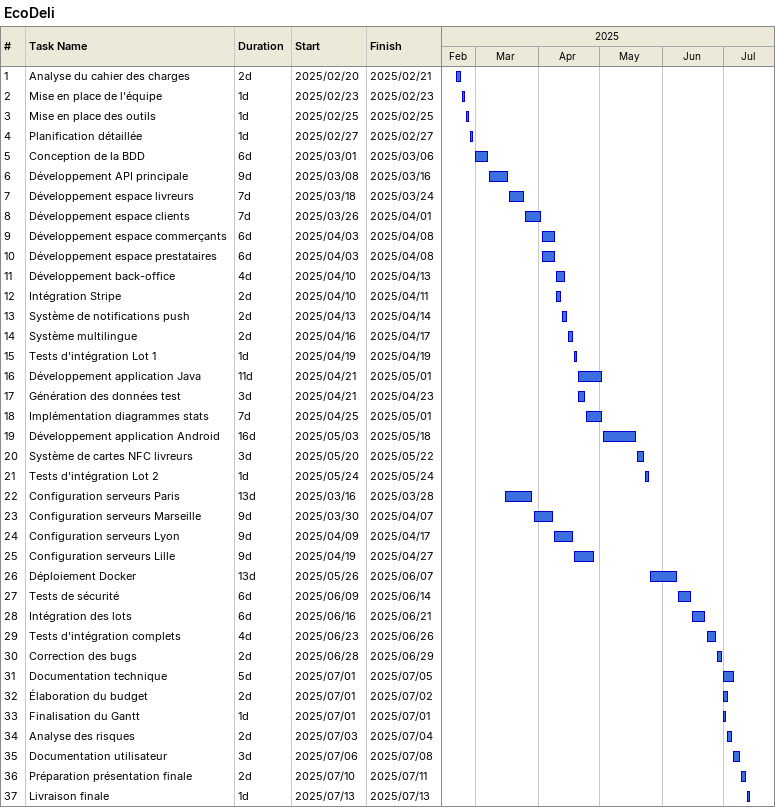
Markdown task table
EcoDeli

| ID | Task | Duration | Start | Finish |
|---|---|---|---|---|
| 1 | Analyse du cahier des charges | 2d | 2025-02-20 | 2025-02-21 |
| 2 | Mise en place de l'équipe | 1d | 2025-02-23 | 2025-02-23 |
| 3 | Mise en place des outils | 1d | 2025-02-25 | 2025-02-25 |
| 4 | Planification détaillée | 1d | 2025-02-27 | 2025-02-27 |
| 5 | Conception de la BDD | 6d | 2025-03-01 | 2025-03-06 |
| 6 | Développement API principale | 9d | 2025-03-08 | 2025-03-16 |
| 7 | Développement espace livreurs | 7d | 2025-03-18 | 2025-03-24 |
| 8 | Développement espace clients | 7d | 2025-03-26 | 2025-04-01 |
| 9 | Développement espace commerçants | 6d | 2025-04-03 | 2025-04-08 |
| 10 | Développement espace prestataires | 6d | 2025-04-03 | 2025-04-08 |
| 11 | Développement back-office | 4d | 2025-04-10 | 2025-04-13 |
| 12 | Intégration Stripe | 2d | 2025-04-10 | 2025-04-11 |
| 13 | Système de notifications push | 2d | 2025-04-13 | 2025-04-14 |
| 14 | Système multilingue | 2d | 2025-04-16 | 2025-04-17 |
| 15 | Tests d'intégration Lot 1 | 1d | 2025-04-19 | 2025-04-19 |
| 16 | Développement application Java | 11d | 2025-04-21 | 2025-05-01 |
| 17 | Génération des données test | 3d | 2025-04-21 | 2025-04-23 |
| 18 | Implémentation diagrammes stats | 7d | 2025-04-25 | 2025-05-01 |
| 19 | Développement application Android | 16d | 2025-05-03 | 2025-05-18 |
| 20 | Système de cartes NFC livreurs | 3d | 2025-05-20 | 2025-05-22 |
| 21 | Tests d'intégration Lot 2 | 1d | 2025-05-24 | 2025-05-24 |
| 22 | Configuration serveurs Paris | 13d | 2025-03-16 | 2025-03-28 |
| 23 | Configuration serveurs Marseille | 9d | 2025-03-30 | 2025-04-07 |
| 24 | Configuration serveurs Lyon | 9d | 2025-04-09 | 2025-04-17 |
| 25 | Configuration serveurs Lille | 9d | 2025-04-19 | 2025-04-27 |
| 26 | Déploiement Docker | 13d | 2025-05-26 | 2025-06-07 |
| 27 | Tests de sécurité | 6d | 2025-06-09 | 2025-06-14 |
| 28 | Intégration des lots | 6d | 2025-06-16 | 2025-06-21 |
| 29 | Tests d'intégration complets | 4d | 2025-06-23 | 2025-06-26 |
| 30 | Correction des bugs | 2d | 2025-06-28 | 2025-06-29 |
| 31 | Documentation technique | 5d | 2025-07-01 | 2025-07-05 |
| 32 | Élaboration du budget | 2d | 2025-07-01 | 2025-07-02 |
| 33 | Finalisation du Gantt | 1d | 2025-07-01 | 2025-07-01 |
| 34 | Analyse des risques | 2d | 2025-07-03 | 2025-07-04 |
| 35 | Documentation utilisateur | 3d | 2025-07-06 | 2025-07-08 |
| 36 | Préparation présentation finale | 2d | 2025-07-10 | 2025-07-11 |
| 37 | Livraison finale | 1d | 2025-07-13 | 2025-07-13 |
